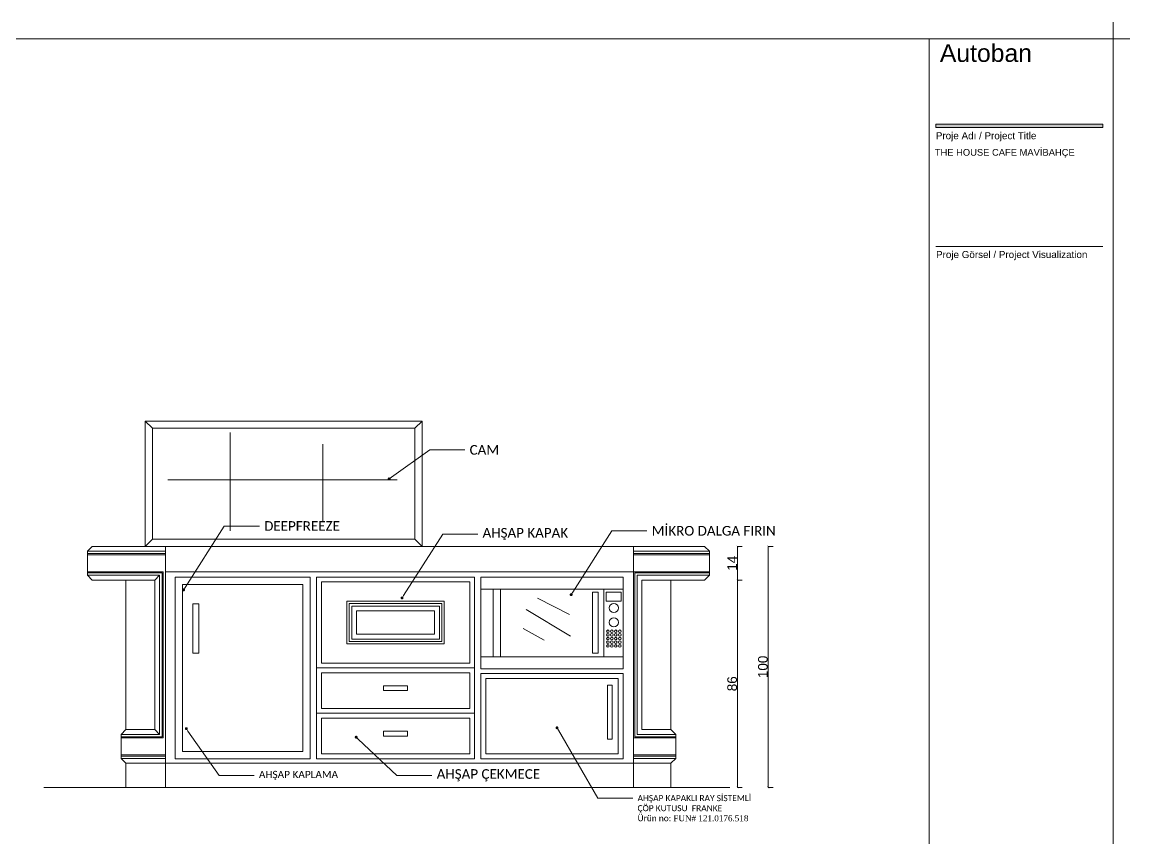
# Model space of a CAD drawing. Header units: millimetres. Extents: x 29001 to 40804, y -8833 to -5892.
# Drawn here: x 40295.8 to 40755.7, y -6243.3 to -5904.9 of the extents above; entities that cross this region are included whole.
import ezdxf
from ezdxf import colors
from ezdxf.entities.mleader import LeaderData, LeaderLine
from ezdxf.enums import TextEntityAlignment as Align
from ezdxf.math import Vec2, Vec3

# ---------------------------------------------------------------- set-up
doc = ezdxf.new("R2010")
doc.units = ezdxf.units.MM
doc.layers.get('0').update_dxf_attribs({"lineweight": 0})
doc.layers.get('Defpoints').update_dxf_attribs({"lineweight": 0})
for name, color, linetype, lineweight in [('xxx_Auto_Kaplama_Cam', 190, 'Continuous', 0), ('xxx_Auto_Kaplama_Mermer', 23, 'Continuous', 0), ('xxx_Auto_Olcu_Ic', 33, 'Continuous', 0), ('xxx_Auto_Yardimci_Antet', 7, 'Continuous', 0), ('xxx_Auto_Yardimci_Lejand', 7, 'Continuous', 0), ('xxx_Auto_Yardimci_Metraj', 81, 'Continuous', 0), ('xxx_Auto_Yardimci_Yazi', 7, 'Continuous', 0)]:
    doc.layers.add(name, color=color, linetype=linetype, lineweight=lineweight)
doc.styles.add('Arial', font='arial.ttf')
doc.styles.add('AUTOBAN', font='')
doc.styles.add('narrow', font='ARIALN.TTF', dxfattribs={"height": 4})
doc.styles.get('AUTOBAN').set_extended_font_data('Helvetica Normal Tr')
doc.dimstyles.new('AUTO_DIM_1-20', dxfattribs={"dimtxt": 4, "dimasz": 0.75, "dimexe": 2, "dimexo": 10, "dimgap": 0.2, "dimtad": 1, "dimdec": 0, "dimrnd": 0.5, "dimdsep": 46, "dimtxsty": 'AUTOBAN', "dimblk": 'ARCHTICK', "dimcen": 2, "dimclrd": 256, "dimclre": 256, "dimclrt": 256, "dimadec": 0, "dimazin": 0, "dimtfac": 1, "dimtdec": 0, "dimtix": 1, "dimtofl": 0, "dimtmove": 1, "dimatfit": 3, "dimfxl": 1, "dimtolj": 1, "dimtzin": 0, "dimlwd": -1, "dimlwe": -1, "dimarcsym": 0})

# ---------------------------------------------------------------- blocks, each defined once
blk = doc.blocks.new('a2-20 antet')
at = {"layer": 'xxx_Auto_Yardimci_Lejand'}
h = blk.add_hatch(color=172, dxfattribs=at)
h.dxf.hatch_style = 1
h.paths.add_polyline_path([(-85173.33, -13264.01), (-85075.36, -13264.01), (-85075.36, -13262.05), (-85173.33, -13262.05)])
at = {"layer": 'xxx_Auto_Yardimci_Antet', "color": 3}
blk.add_lwpolyline([(-85069.27, -13202.17), (-85069.27, -13212.01), (-85059.43, -13212.01)], dxfattribs=at)
at = {"layer": 'xxx_Auto_Yardimci_Lejand', "color": 172}
for points in [[(-85177.27, -13212.01), (-85177.27, -14040.78)], [(-85173.33, -13333.72), (-85075.36, -13333.72)]]:
    blk.add_lwpolyline(points, dxfattribs=at)
blk.add_lwpolyline([(-85173.33, -13264.01), (-85075.36, -13264.01), (-85075.36, -13262.05), (-85173.33, -13262.05)], close=True, dxfattribs=at)
at = {"layer": 'xxx_Auto_Yardimci_Metraj', "color": 1}
blk.add_lwpolyline([(-85069.27, -13212.01), (-86257.27, -13212.01), (-86257.27, -14052.09), (-85069.27, -14052.09)], close=True, dxfattribs=at)
at = {"layer": 'xxx_Auto_Yardimci_Lejand', "color": 172, "style": 'Arial'}
blk.add_text('Autoban ', height=10.385, dxfattribs=at).set_placement((-85141.9, -13225.48), align=Align.CENTER)
at = {"layer": 'xxx_Auto_Yardimci_Lejand', "color": 5, "insert": (-85173.29, -13266.7), "char_height": 4.1305, "width": 96.3703, "attachment_point": 1, "style": 'AUTOBAN'}
blk.add_mtext('{\\C172;Proje Adı / Project Title}', dxfattribs=at)
at = {"layer": 'xxx_Auto_Yardimci_Lejand', "color": 172, "insert": (-85173.18, -13336.4), "char_height": 4.1305, "width": 96.3703, "attachment_point": 1, "style": 'AUTOBAN'}
blk.add_mtext('Proje Görsel / Project Visualization', dxfattribs=at)
at = {"layer": 'xxx_Auto_Yardimci_Yazi', "linetype": 'ByBlock', "style": 'Arial'}
for tag, p in [('PROJEADI', (-85173.91, -13280.49)), ('REVNO1', (-85169.44, -13804.54)), ('REV-T1', (-85099.41, -13804.54)), ('REVNO2', (-85169.44, -13813.1)), ('REV-T2', (-85099.41, -13813.1)), ('REVNO3', (-85169.44, -13821.65)), ('REV-T3', (-85099.41, -13821.65)), ('REVNO4', (-85169.44, -13830.21)), ('REV-T4', (-85099.41, -13830.21)), ('ÇİZİMADI', (-85173.63, -13851.47)), ('SIZE', (-85086.21, -13861.81)), ('ÖLÇEK', (-85132.48, -13869.95)), ('ÇİZEN', (-85132.49, -13878.42)), ('KONTROL', (-85132.17, -13886.98)), ('TARİH', (-85132.17, -13895.53)), ('PROJENO', (-85132.17, -13904.09)), ('PRJNO', (-85140.88, -13918.85)), ('DC', (-85114.62, -13918.85)), ('SSN', (-85096.92, -13918.85))]:
    blk.add_attdef(tag, p, '', height=3.93, dxfattribs=at)
blk = doc.blocks.new('_Dot')
at = {"color": 0, "linetype": 'ByBlock', "lineweight": -2}
blk.add_line((-0.5, 0), (-1, 0), dxfattribs=at)
at = {"color": 0, "linetype": 'ByBlock', "const_width": 0.5}
blk.add_lwpolyline([(-0.25, 0, 1), (0.25, 0, 1)], format="xyb", close=True, dxfattribs=at)
blk = doc.blocks.new('_ArchTick')
at = {"color": 0, "linetype": 'ByBlock', "const_width": 0.15}
blk.add_lwpolyline([(-0.5, -0.5), (0.5, 0.5)], dxfattribs=at)
blk = doc.blocks.new('*D382')
at = {"layer": 'Defpoints', "color": 0, "transparency": 16777216}
for p in [(40570.5, -6122.42, 0), (40605.56, -6122.42), (40570.5, -6222.42)]:
    blk.add_point(p, dxfattribs=at)
at = {"layer": 'xxx_Auto_Olcu_Ic', "transparency": 16777216}
for p, q in [((40605.56, -6122.42), (40607.56, -6122.42)), ((40605.56, -6222.42), (40605.56, -6122.42)), ((40605.56, -6222.42), (40607.56, -6222.42))]:
    blk.add_line(p, q, dxfattribs=at)
at = {"layer": 'xxx_Auto_Olcu_Ic', "transparency": 16777216, "xscale": 0.75, "yscale": 0.75, "zscale": 0.75}
for p, rotation in [((40605.56, -6122.42), 90), ((40605.56, -6222.42), 270)]:
    blk.add_blockref('_ArchTick', p, dxfattribs=dict(at, rotation=rotation))
at = {"layer": 'xxx_Auto_Olcu_Ic', "transparency": 16777216, "insert": (40603.36, -6172.42), "char_height": 4, "attachment_point": 5, "rotation": 90, "style": 'AUTOBAN'}
blk.add_mtext('\\A1;100', dxfattribs=at)
blk = doc.blocks.new('*D383')
at = {"layer": 'Defpoints', "color": 0, "transparency": 16777216}
for p in [(40571.12, -6122.42), (40570.5, -6136.42), (40592.79, -6136.42)]:
    blk.add_point(p, dxfattribs=at)
at = {"layer": 'xxx_Auto_Olcu_Ic', "transparency": 16777216}
for p, q in [((40592.79, -6122.42), (40594.79, -6122.42)), ((40592.79, -6122.42), (40592.79, -6136.42)), ((40592.79, -6136.42), (40594.79, -6136.42))]:
    blk.add_line(p, q, dxfattribs=at)
at = {"layer": 'xxx_Auto_Olcu_Ic', "transparency": 16777216, "xscale": 0.75, "yscale": 0.75, "zscale": 0.75}
for p, rotation in [((40592.79, -6122.42), 90), ((40592.79, -6136.42), 270)]:
    blk.add_blockref('_ArchTick', p, dxfattribs=dict(at, rotation=rotation))
at = {"layer": 'xxx_Auto_Olcu_Ic', "transparency": 16777216, "insert": (40590.59, -6129.42), "char_height": 4, "attachment_point": 5, "rotation": 90, "style": 'AUTOBAN'}
blk.add_mtext('\\A1;14', dxfattribs=at)
blk = doc.blocks.new('*D384')
at = {"layer": 'Defpoints', "color": 0, "transparency": 16777216}
for p in [(40584.5, -6136.42), (40584.5, -6222.42), (40592.79, -6222.42)]:
    blk.add_point(p, dxfattribs=at)
at = {"layer": 'xxx_Auto_Olcu_Ic', "transparency": 16777216}
for p, q in [((40592.79, -6136.42), (40594.79, -6136.42)), ((40592.79, -6136.42), (40592.79, -6222.42)), ((40592.79, -6222.42), (40594.79, -6222.42))]:
    blk.add_line(p, q, dxfattribs=at)
at = {"layer": 'xxx_Auto_Olcu_Ic', "transparency": 16777216, "xscale": 0.75, "yscale": 0.75, "zscale": 0.75}
for p, rotation in [((40592.79, -6136.42), 90), ((40592.79, -6222.42), 270)]:
    blk.add_blockref('_ArchTick', p, dxfattribs=dict(at, rotation=rotation))
at = {"layer": 'xxx_Auto_Olcu_Ic', "transparency": 16777216, "insert": (40590.59, -6179.42), "char_height": 4, "attachment_point": 5, "rotation": 90, "style": 'AUTOBAN'}
blk.add_mtext('\\A1;86', dxfattribs=at)
blk = doc.blocks.new('SOGUK HAZNE')
for p, q in [((111287.32, 22735.5, 0), (111172.32, 22735.5, 0)), ((111172.32, 22735.5, 0), (111172.32, 22683.5, 0)), ((111175.32, 22732.5, 0), (111172.32, 22735.5, 0)), ((111284.32, 22732.5, 0), (111175.32, 22732.5, 0)), ((111175.32, 22732.5, 0), (111175.32, 22686.5, 0)), ((111287.32, 22735.5, 0), (111284.32, 22732.5, 0)), ((111284.32, 22686.5, 0), (111284.32, 22732.5, 0)), ((111287.32, 22683.5, 0), (111287.32, 22735.5, 0)), ((111207.54, 22730.68), (111207.54, 22690.01)), ((111246.05, 22725.9), (111246.05, 22693.56)), ((111181.74, 22711.16), (111276.91, 22711.16)), ((111175.32, 22686.5, 0), (111172.32, 22683.5, 0)), ((111175.32, 22686.5, 0), (111284.32, 22686.5, 0))]:
    blk.add_line(p, q)

msp = doc.modelspace()

# ---------------------------------------------------------------- linework, layer by layer
for p, q in [((40486.3, -6140.18), (40545.3, -6140.18)), ((40491.3, -6140.18), (40491.3, -6168.18)), ((40494.45, -6140.18), (40494.45, -6168.18)), ((40509.74, -6143.93), (40523.1, -6150.66)), ((40539.3, -6140.18), (40537.3, -6140.18)), ((40537.3, -6140.18), (40537.3, -6168.18)), ((40545.3, -6140.18), (40539.3, -6140.18)), ((40505, -6148.67), (40523.45, -6159.74)), ((40503.82, -6156.52), (40512.5, -6161.38)), ((40486.3, -6168.18), (40545.3, -6168.18)), ((40483.66, -6172.85), (40418.03, -6172.85)), ((40483.66, -6172.85), (40483.66, -6210.51)), ((40455.85, -6180.26), (40445.85, -6180.26)), ((40445.85, -6180.26), (40445.85, -6182.26)), ((40455.85, -6182.26), (40455.85, -6180.26)), ((40445.85, -6182.26), (40450.85, -6182.26)), ((40450.85, -6182.26), (40455.85, -6182.26)), ((40483.66, -6191.68), (40418.03, -6191.68)), ((40455.85, -6199.1), (40445.85, -6199.1)), ((40445.85, -6199.1), (40445.85, -6201.1)), ((40455.85, -6201.1), (40455.85, -6199.1)), ((40445.85, -6201.1), (40450.85, -6201.1)), ((40450.85, -6201.1), (40455.85, -6201.1)), ((40355.28, -6212.42), (40549.64, -6212.42, 0)), ((40304.86, -6222.42), (40589.6, -6222.42)), ((40566.13, -6222.42), (40564.15, -6222.42))]:
    msp.add_line(p, q)
for points in [[(40415.35, -6210.51), (40415.35, -6135.18), (40359.35, -6135.18), (40359.35, -6210.51)], [(40412.35, -6207.51), (40412.35, -6138.18), (40362.35, -6138.18), (40362.35, -6207.51)], [(40418.03, -6135.18), (40483.66, -6135.18), (40483.66, -6210.51), (40418.03, -6210.51)], [(40418.03, -6135.18), (40483.66, -6135.18), (40483.66, -6172.85), (40418.03, -6172.85)], [(40420.03, -6137.18), (40481.66, -6137.18), (40481.66, -6170.85), (40420.03, -6170.85)], [(40486.3, -6173.18), (40545.3, -6173.18), (40545.3, -6135.18), (40486.3, -6135.18)], [(40534.98, -6141.43), (40532.65, -6141.43), (40532.65, -6166.72), (40534.98, -6166.72)], [(40538.22, -6141.47), (40544.49, -6141.47), (40544.49, -6145.1), (40538.22, -6145.1)], [(40366.69, -6146.21), (40369.21, -6146.21), (40369.21, -6166.66), (40366.69, -6166.66)], [(40430.62, -6145.18), (40471.07, -6145.18), (40471.07, -6162.85), (40430.62, -6162.85)], [(40431.62, -6146.18), (40470.07, -6146.18), (40470.07, -6161.85), (40431.62, -6161.85)], [(40432.62, -6147.18), (40469.07, -6147.18), (40469.07, -6160.85), (40432.62, -6160.85)], [(40434.62, -6149.18), (40467.07, -6149.18), (40467.07, -6158.85), (40434.62, -6158.85)], [(40483.66, -6191.68), (40418.03, -6191.68), (40418.03, -6172.85), (40483.66, -6172.85)], [(40481.66, -6189.68), (40420.03, -6189.68), (40420.03, -6174.85), (40481.66, -6174.85)], [(40545.3, -6175.17), (40486.3, -6175.17), (40486.3, -6210.51), (40545.3, -6210.51)], [(40543.3, -6177.17), (40488.3, -6177.17), (40488.3, -6208.51), (40543.3, -6208.51)], [(40538.81, -6202.43), (40540.81, -6202.43), (40540.81, -6180.06), (40538.81, -6180.06)], [(40483.66, -6210.51), (40418.03, -6210.51), (40418.03, -6191.68), (40483.66, -6191.68)], [(40481.66, -6208.51), (40420.03, -6208.51), (40420.03, -6193.68), (40481.66, -6193.68)]]:
    msp.add_lwpolyline(points, close=True)
for centre, radius in [((40541.45, -6147.97), 1.91), ((40541.45, -6153.94), 1.91), ((40539.02, -6157.65), 0.551), ((40540.64, -6157.65), 0.551), ((40542.22, -6157.65), 0.551), ((40543.95, -6157.65), 0.551), ((40539.02, -6159.15), 0.551), ((40539.02, -6160.7), 0.551), ((40539.02, -6162.2), 0.551), ((40540.64, -6159.15), 0.551), ((40540.64, -6160.7), 0.551), ((40540.64, -6162.2), 0.551), ((40542.22, -6159.15), 0.551), ((40542.22, -6160.7), 0.551), ((40542.22, -6162.2), 0.551), ((40543.95, -6159.15), 0.551), ((40543.95, -6160.7), 0.551), ((40543.95, -6162.2), 0.551), ((40539.02, -6163.74), 0.551), ((40540.64, -6163.74), 0.551), ((40542.22, -6163.74), 0.551), ((40543.95, -6163.74), 0.551)]:
    msp.add_circle(centre, radius)
at = {"layer": 'xxx_Auto_Kaplama_Cam'}
msp.add_line((40458.9, -6119.42, 0), (40461.9, -6122.42, 0), dxfattribs=at)
at = {"layer": 'xxx_Auto_Kaplama_Mermer'}
for p, q in [((40355.28, -6136.42), (40355.28, -6122.42, 0)), ((40355.28, -6122.42, 0), (40565.14, -6122.42, 0)), ((40549.64, -6222.42), (40549.64, -6122.42, 0)), ((40355.28, -6132.92, 0), (40565.14, -6132.92, 0)), ((40355.28, -6136.42), (40355.28, -6222.42)), ((40565.14, -6198.42), (40565.14, -6136.42)), ((40526.4, -6222.42), (40564.15, -6222.42))]:
    msp.add_line(p, q, dxfattribs=at)
at = {"layer": 'xxx_Auto_Kaplama_Mermer', "linetype": 'Continuous'}
for p, q in [((40565.14, -6132.92, 0), (40581.14, -6132.92)), ((40336.9, -6208.92), (40355.28, -6208.92, 0)), ((40336.9, -6209.42), (40355.28, -6209.42, 0)), ((40336.9, -6210.42), (40355.28, -6210.42, 0)), ((40338.9, -6212.42), (40355.28, -6212.42, 0)), ((40567.14, -6208.92), (40549.64, -6208.92, 0)), ((40567.14, -6209.42), (40549.64, -6209.42, 0)), ((40567.14, -6210.42), (40549.64, -6210.42, 0)), ((40565.14, -6212.42), (40549.64, -6212.42, 0))]:
    msp.add_line(p, q, dxfattribs=at)
at = {"layer": 'xxx_Auto_Kaplama_Mermer', "color": 252}
for p, q in [((40565.14, -6133.42, 0), (40581.14, -6133.42)), ((40565.14, -6134.42, 0), (40581.14, -6134.42)), ((40565.14, -6136.42, 0), (40579.14, -6136.42))]:
    msp.add_line(p, q, dxfattribs=at)
at = {"layer": 'xxx_Auto_Kaplama_Mermer', "elevation": 0}
for points in [[(40355.28, -6122.42), (40324.9, -6122.42), (40322.9, -6124.42), (40322.9, -6125.92), (40322.9, -6134.42), (40324.9, -6136.42)], [(40548.75, -6122.42), (40579.14, -6122.42), (40581.14, -6124.42), (40581.14, -6125.92), (40581.14, -6134.42), (40579.14, -6136.42)], [(40579.14, -6136.42), (40581.14, -6134.42), (40581.14, -6124.42), (40579.14, -6122.42), (40565.14, -6122.42)], [(40579.14, -6122.42), (40565.14, -6122.42)], [(40355.28, -6125.92), (40322.9, -6125.92)], [(40581.14, -6125.92), (40549.64, -6125.92)]]:
    msp.add_lwpolyline(points, dxfattribs=at)
at = {"layer": 'xxx_Auto_Kaplama_Mermer', "color": 252, "elevation": 0}
for points in [[(40355.28, -6124.42), (40322.9, -6124.42)], [(40322.9, -6125.42), (40355.28, -6125.42)], [(40581.14, -6124.42), (40549.64, -6124.42)], [(40549.64, -6125.42), (40581.14, -6125.42)], [(40350.9, -6136.42), (40352.9, -6134.42)]]:
    msp.add_lwpolyline(points, dxfattribs=at)
at = {"layer": 'xxx_Auto_Kaplama_Mermer', "linetype": 'Continuous'}
for points in [[(40336.9, -6201.92), (40354.4, -6201.92), (40354.4, -6132.92), (40322.9, -6132.92)], [(40567.14, -6201.92), (40549.64, -6201.92), (40549.64, -6132.92), (40581.14, -6132.92)]]:
    msp.add_lwpolyline(points, dxfattribs=at)
at = {"layer": 'xxx_Auto_Kaplama_Mermer', "color": 252}
for points in [[(40336.9, -6201.42), (40353.9, -6201.42), (40353.9, -6133.42), (40322.9, -6133.42)], [(40336.9, -6200.42), (40352.9, -6200.42), (40352.9, -6134.42), (40322.9, -6134.42)], [(40567.14, -6201.42), (40550.14, -6201.42), (40550.14, -6133.42), (40581.14, -6133.42)], [(40567.14, -6200.42), (40551.14, -6200.42), (40551.14, -6134.42), (40581.14, -6134.42)], [(40338.9, -6198.42), (40350.9, -6198.42), (40350.9, -6136.42), (40324.9, -6136.42)], [(40565.14, -6198.42), (40553.14, -6198.42), (40553.14, -6136.42), (40579.14, -6136.42)], [(40350.9, -6198.42), (40352.9, -6200.42)]]:
    msp.add_lwpolyline(points, dxfattribs=at)
at = {"layer": 'xxx_Auto_Kaplama_Mermer'}
for points in [[(40338.9, -6136.42), (40338.9, -6198.42), (40336.9, -6200.42), (40336.9, -6210.42), (40338.9, -6212.42), (40338.9, -6222.42), (40541.9, -6222.42)], [(40565.14, -6136.42), (40565.14, -6198.42), (40567.14, -6200.42), (40567.14, -6210.42), (40565.14, -6212.42), (40565.14, -6222.42), (40362.14, -6222.42)]]:
    msp.add_lwpolyline(points, dxfattribs=at)

# ---------------------------------------------------------------- block references
at = {"layer": 'xxx_Auto_Kaplama_Cam'}
msp.add_blockref('SOGUK HAZNE', (-70825.42, -28805.92, 0), dxfattribs=at)
at = {"layer": 'xxx_Auto_Yardimci_Yazi', "ltscale": 0.4}
ref = msp.add_blockref('a2-20 antet', (100921.73, 3433.5), dxfattribs=dict(at, xscale=0.7073411855524879, yscale=0.7073411855524879, zscale=0.7073411855524879))
ref.add_attrib('PROJEADI', 'THE HOUSE CAFE MAVİBAHÇE', (40674.71, -5960.34), dxfattribs={"linetype": 'ByBlock', "height": 2.7825, "style": 'Arial'})

# ---------------------------------------------------------------- dimensions: what is measured, and where the dimension line sits
at = {"layer": 'xxx_Auto_Olcu_Ic'}
for base, p1, p2, picture, middle in [((40605.56, -6122.42), (40570.5, -6222.42), (40570.5, -6122.42, 0), '*D382', (40603.36, -6172.42)), ((40592.79, -6136.42), (40571.12, -6122.42), (40570.5, -6136.42), '*D383', (40590.59, -6129.42)), ((40592.79, -6222.42), (40584.5, -6136.42), (40584.5, -6222.42), '*D384', (40590.59, -6179.42))]:
    dim = msp.add_linear_dim(base=base, p1=p1, p2=p2, angle=90, dimstyle='AUTO_DIM_1-20', override={"dimfxl": 0, "dimfxlon": 1}, dxfattribs=at)
    dim.commit()
    dim.dimension.update_dxf_attribs({"geometry": picture, "text_midpoint": middle})

# ---------------------------------------------------------------- leaders
at = {"layer": 'xxx_Auto_Yardimci_Yazi'}
ml = msp.add_multileader_mtext('Standard', dxfattribs=at)
ml.set_content('{\\fCalibri Light|b0|i0|c162|p34;CAM}', color=256, style='narrow')
ml.set_leader_properties(color=256, linetype='ByLayer', lineweight=-1)
ml.set_arrow_properties(name='DOT')
ml.build(insert=Vec2(0, 0))
ml.multileader.update_dxf_attribs({"dogleg_length": 49.61, "arrow_head_size": 1.2})
ctx = ml.context
ctx.base_point, ctx.arrow_head_size, ctx.plane_origin = Vec3(40479.58, -6082.4, 0), 1.2, Vec3(40147.92, -5990.99, 0)
notes = []
notes.append((ctx, [(0, (1, 1, 0), (40465.03, -6082.4, 0), (1, 0), 14.55, [(0, [(40448.15, -6094.43, 0)], 0, [])])]))
ctx.mtext.insert, ctx.mtext.width, ctx.mtext.defined_height, ctx.mtext.flow_direction = Vec3(40481.58, -6080.38, 0), 186.3768, 39.78, 5
ml = msp.add_multileader_mtext('Standard', dxfattribs=at)
ml.set_content('{\\fCalibri Light|b0|i0|c162|p34;DEEPFREEZE}', color=256, style='narrow')
ml.set_leader_properties(color=256, linetype='ByLayer', lineweight=-1)
ml.set_arrow_properties(name='DOT')
ml.build(insert=Vec2(0, 0))
ml.multileader.update_dxf_attribs({"dogleg_length": 49.61, "arrow_head_size": 1.2})
ctx = ml.context
ctx.base_point, ctx.arrow_head_size, ctx.plane_origin = Vec3(40394.28, -6113.97, 0), 1.2, Vec3(40062.61, -6037.01, 0)
notes.append((ctx, [(0, (1, 1, 0), (40379.73, -6113.97, 0), (1, 0), 14.55, [(0, [(40362.84, -6140.45, 0)], 0, [])])]))
ctx.mtext.insert, ctx.mtext.width, ctx.mtext.defined_height, ctx.mtext.flow_direction = Vec3(40396.28, -6111.96, 0), 186.3768, 39.78, 5
ml = msp.add_multileader_mtext('Standard', dxfattribs=at)
ml.set_content('{\\fCalibri Light|b0|i0|c162|p34;AHŞAP KAPAK}', color=256, style='narrow')
ml.set_leader_properties(color=256, linetype='ByLayer', lineweight=-1)
ml.set_arrow_properties(name='DOT')
ml.build(insert=Vec2(0, 0))
ml.multileader.update_dxf_attribs({"dogleg_length": 49.61, "arrow_head_size": 1.2})
ctx = ml.context
ctx.base_point, ctx.arrow_head_size, ctx.plane_origin = Vec3(40484.95, -6117.35, 0), 1.2, Vec3(40153.28, -6040.39, 0)
notes.append((ctx, [(0, (1, 1, 0), (40470.4, -6117.35, 0), (1, 0), 14.55, [(0, [(40453.51, -6143.83, 0)], 0, [])])]))
ctx.mtext.insert, ctx.mtext.width, ctx.mtext.defined_height, ctx.mtext.flow_direction = Vec3(40486.95, -6114.79, 0), 186.3768, 39.78, 5
ml = msp.add_multileader_mtext('Standard', dxfattribs=at)
ml.set_content('{\\fCalibri Light|b0|i0|c162|p34;MİKRO DALGA FIRIN }', color=256, style='narrow')
ml.set_leader_properties(color=256, linetype='ByLayer', lineweight=-1)
ml.set_arrow_properties(name='DOT')
ml.build(insert=Vec2(0, 0))
ml.multileader.update_dxf_attribs({"dogleg_length": 49.61, "arrow_head_size": 1.2})
ctx = ml.context
ctx.base_point, ctx.arrow_head_size, ctx.plane_origin = Vec3(40555.18, -6115.97, 0), 1.2, Vec3(40223.51, -6039.01, 0)
notes.append((ctx, [(0, (1, 1, 0), (40540.63, -6115.97, 0), (1, 0), 14.55, [(0, [(40523.74, -6142.45, 0)], 0, [])])]))
ctx.mtext.insert, ctx.mtext.width, ctx.mtext.defined_height, ctx.mtext.flow_direction = Vec3(40557.18, -6113.95, 0), 186.3768, 39.78, 5
ml = msp.add_multileader_mtext('Standard', dxfattribs=at)
ml.set_content('{\\fCalibri Light|b0|i0|c162|p34;WT03 / MERMER}', color=256, style='narrow')
ml.set_leader_properties(color=256, linetype='ByLayer', lineweight=-1)
ml.set_arrow_properties(name='DOT')
ml.build(insert=Vec2(0, 0))
ml.multileader.update_dxf_attribs({"dogleg_length": 49.61, "arrow_head_size": 1.2})
ctx = ml.context
ctx.base_point, ctx.char_height, ctx.arrow_head_size, ctx.plane_origin = Vec3(40241.95, -6184.81, 2.74), 3, 1.2, Vec3(39849.86, -6059.12, 2.74)
notes.append((ctx, [(0, (1, 1, 0), (40203.32, -6184.81, 2.74), (1, 0), 38.63, [(0, [(40192.63, -6196.77, 2.74)], 0, [])])]))
ctx.mtext.insert, ctx.mtext.width, ctx.mtext.defined_height, ctx.mtext.flow_direction = Vec3(40243.95, -6183, 2.74), 186.3768, 39.78, 5
ml = msp.add_multileader_mtext('Standard', dxfattribs=at)
ml.set_content('{\\fCalibri Light|b0|i0|c162|p34;AHŞAP KAPLAMA }', color=256, style='narrow')
ml.set_leader_properties(color=256, linetype='ByLayer', lineweight=-1)
ml.set_arrow_properties(name='DOT')
ml.build(insert=Vec2(0, 0))
ml.multileader.update_dxf_attribs({"dogleg_length": 49.61, "arrow_head_size": 1.2})
ctx = ml.context
ctx.base_point, ctx.char_height, ctx.arrow_head_size, ctx.plane_origin = Vec3(40392.1, -6217.48, 0), 3, 1.2, Vec3(40063.74, -6094.61, 0)
notes.append((ctx, [(0, (1, 1, 0), (40377.55, -6217.48, 0), (1, 0), 14.55, [(0, [(40363.97, -6198.04, 0)], 0, [])])]))
ctx.mtext.insert, ctx.mtext.width, ctx.mtext.defined_height, ctx.mtext.flow_direction = Vec3(40394.1, -6215.56, 0), 186.3768, 39.78, 5
ml = msp.add_multileader_mtext('Standard', dxfattribs=at)
ml.set_content('{\\fCalibri Light|b0|i0|c162|p34;AHŞAP KAPAKLI RAY SİSTEMLİ \\PÇÖP KUTUSU  FRANKE \\P\\pxb0.41667,a0.41667;Ürün no: \\fTimes New Roman|b0|i0|c0|p16;FUN# 121.0176.518}', color=256, style='narrow')
ml.set_leader_properties(color=256, linetype='ByLayer', lineweight=-1)
ml.set_arrow_properties(name='DOT')
ml.build(insert=Vec2(0, 0))
ml.multileader.update_dxf_attribs({"dogleg_length": 49.61, "arrow_head_size": 1.2})
ctx = ml.context
ctx.base_point, ctx.char_height, ctx.arrow_head_size, ctx.plane_origin = Vec3(40549.31, -6226.9, 0), 2.5, 1.2, Vec3(40217.65, -6094.25, 0)
notes.append((ctx, [(0, (1, 1, 0), (40534.77, -6226.9, 0), (1, 0), 14.55, [(0, [(40517.88, -6197.68, 0)], 0, [])])]))
ctx.mtext.insert, ctx.mtext.width, ctx.mtext.defined_height, ctx.mtext.flow_direction = Vec3(40551.31, -6225.62, 0), 186.3768, 39.78, 5
ml = msp.add_multileader_mtext('Standard', dxfattribs=at)
ml.set_content('{\\fCalibri Light|b0|i0|c162|p34;AHŞAP ÇEKMECE}', color=256, style='narrow')
ml.set_leader_properties(color=256, linetype='ByLayer', lineweight=-1)
ml.set_arrow_properties(name='DOT')
ml.build(insert=Vec2(0, 0))
ml.multileader.update_dxf_attribs({"dogleg_length": 49.61, "arrow_head_size": 1.2})
ctx = ml.context
ctx.base_point, ctx.arrow_head_size, ctx.plane_origin = Vec3(40465.91, -6217.41, 0), 1.2, Vec3(40134.25, -6098.12, 0)
notes.append((ctx, [(0, (1, 1, 0), (40451.36, -6217.41, 0), (1, 0), 14.55, [(0, [(40434.47, -6201.56, 0)], 0, [])])]))
ctx.mtext.insert, ctx.mtext.width, ctx.mtext.defined_height, ctx.mtext.flow_direction = Vec3(40467.91, -6214.85, 0), 186.3768, 39.78, 5
for ctx, leaders in notes:
    for number, flags, end, landing, length, lines in leaders:
        leader = LeaderData()
        leader.index, (leader.has_last_leader_line, leader.has_dogleg_vector, leader.attachment_direction) = number, flags
        leader.last_leader_point, leader.dogleg_vector, leader.dogleg_length = Vec3(end), Vec3(landing), length
        for number, points, colour, breaks in lines:
            line = LeaderLine()
            line.index, line.vertices, line.color, line.breaks = number, Vec3.list(points), colors.encode_raw_color(colour), breaks
            leader.lines.append(line)
        ctx.leaders.append(leader)

doc.saveas('drawing.dxf')
